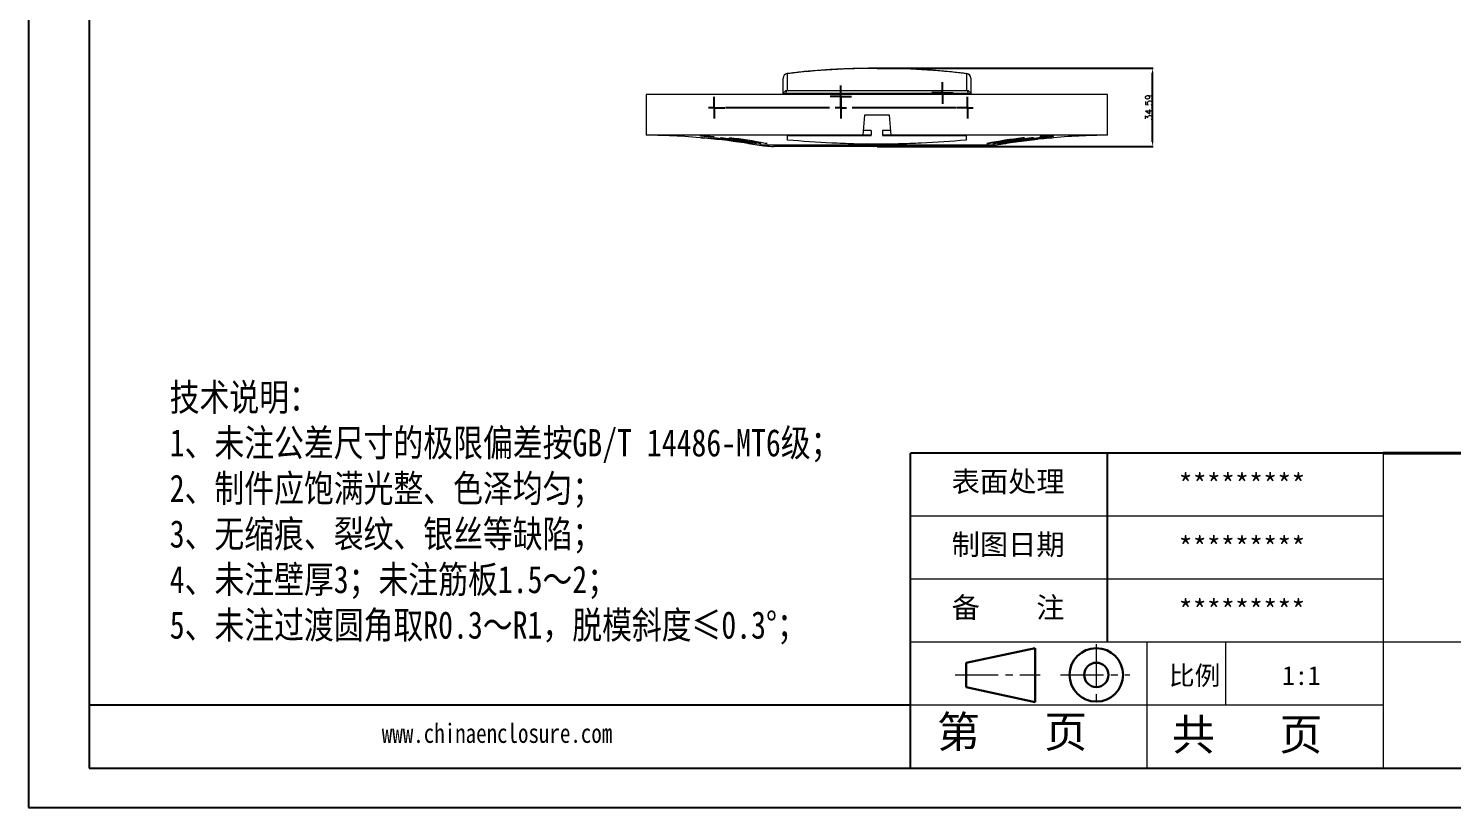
# Model space of a CAD drawing. Header units: inches. Extents: x 725 to 5279, y 573 to 1304.
# Drawn here: x 725 to 1355, y 573 to 918 of the extents above; entities that cross this region are included whole.
import ezdxf

# ---------------------------------------------------------------- set-up
doc = ezdxf.new("R2010")
doc.units = ezdxf.units.IN
doc.linetypes.add('CENTER2', pattern=[28.575, 19.05, -3.175, 3.175, -3.175])
doc.layers.add('10', color=7, linetype='Continuous')
doc.layers.add('文字', color=81, linetype='Continuous')
for name, color, linetype, lineweight in [('粗实线', 7, 'Continuous', 30), ('细实线', 3, 'Continuous', 9), ('细点划线', 2, 'CENTER2', 9)]:
    doc.layers.add(name, color=color, linetype=linetype, lineweight=lineweight)
doc.styles.get("Standard").update_dxf_attribs({"font": 'txt', "bigfont": 'gbcbig.shx'})
doc.styles.add('宋体', font='', dxfattribs={"width": 0.8, "height": 3.5})
doc.styles.get('宋体').set_extended_font_data('SimSun')
doc.dimstyles.new('3', dxfattribs={"dimtxt": 3, "dimasz": 2, "dimexe": 0.18, "dimexo": 0.0625, "dimgap": 0.2, "dimtad": 1, "dimzin": 12, "dimdsep": 46, "dimtxsty": 'Standard', "dimcen": 1, "dimclrd": 3, "dimclre": 3, "dimadec": 0, "dimazin": 0, "dimtfac": 1, "dimtofl": 0, "dimtmove": 0, "dimatfit": 3, "dimfxl": 1, "dimtolj": 1, "dimtzin": 0, "dimarcsym": 0})

# ---------------------------------------------------------------- blocks, each defined once
blk = doc.blocks.new('SW_CENTERMARKSYMBOL_7')
at = {"layer": '10', "color": 0}
for p, q in [((-56, 0), (-58.5, 0)), ((-56, 2.5), (-56, 4.75)), ((-56, 0), (-56, 2.5)), ((-56, 0), (-56, -2.5)), ((-56, 0), (-53.5, 0)), ((-53.5, 0), (-51.25, 0)), ((-5, 0), (-51, 0)), ((0, 0), (-2.5, 0)), ((0, 2.5), (0, 4.75)), ((0, 0), (0, 2.5)), ((0, 0), (0, -2.5)), ((0, 0), (2.5, 0)), ((51, 0), (5, 0)), ((53.5, 0), (51.25, 0)), ((56, 0), (53.5, 0)), ((56, 2.5), (56, 4.75)), ((56, 0), (56, 2.5)), ((56, 0), (56, -2.5)), ((56, 0), (58.5, 0)), ((-56, -2.5), (-56, -4.75)), ((0, -2.5), (0, -4.75)), ((56, -2.5), (56, -4.75))]:
    blk.add_line(p, q, dxfattribs=at)
blk = doc.blocks.new('SW_CENTERMARKSYMBOL_8')
at = {"layer": '10', "color": 0}
for p, q in [((-2.5, 0), (-4.75, 0)), ((0, 0), (-2.5, 0)), ((0, 2.5), (0, 4.75)), ((0, 0), (0, 2.5)), ((0, 0), (0, -2.5)), ((0, 0), (2.5, 0)), ((2.5, 0), (4.75, 0)), ((0, -2.5), (0, -4.75))]:
    blk.add_line(p, q, dxfattribs=at)
blk = doc.blocks.new('SW_CENTERMARKSYMBOL_9')
at = {"layer": '10', "color": 0}
for p, q in [((-2.5, 0), (-4.75, 0)), ((0, 0), (-2.5, 0)), ((0, 2.5), (0, 4.75)), ((0, 0), (0, 2.5)), ((0, 0), (0, -2.5)), ((0, 0), (2.5, 0)), ((2.5, 0), (4.75, 0)), ((0, -2.5), (0, -4.75))]:
    blk.add_line(p, q, dxfattribs=at)
blk = doc.blocks.new('*D133')
at = {"color": 3, "lineweight": -2}
for p, q in [((1100.05, 900.07), (1222.07, 900.07)), ((1221.89, 867.48), (1221.89, 898.07)), ((1100.05, 865.48), (1222.07, 865.48))]:
    blk.add_line(p, q, dxfattribs=at)
at = {"color": 3}
for points in [[(1221.55, 898.07), (1222.22, 898.07), (1221.89, 900.07)], [(1221.55, 867.48), (1222.22, 867.48), (1221.89, 865.48)]]:
    blk.add_solid(points, dxfattribs=at)
at = {"layer": 'Defpoints', "color": 0}
for p in [(1099.99, 900.07), (1221.89, 900.07), (1099.99, 865.48)]:
    blk.add_point(p, dxfattribs=at)
at = {"color": 0, "insert": (1220.19, 882.77), "char_height": 3, "attachment_point": 5, "rotation": 90}
blk.add_mtext('\\A1;34.59', dxfattribs=at)

msp = doc.modelspace()

# ---------------------------------------------------------------- linework, layer by layer
for p, q in [((724.755, 1304.356), (724.755, 572.957)), ((751.522, 1286.941), (751.522, 590.371)), ((724.755, 911.567), (724.755, 572.957)), ((1323.806, 729.685), (1114.835, 729.685)), ((1114.835, 590.371), (1114.835, 729.685)), ((1201.906, 646.097), (1201.906, 729.685)), ((1114.835, 618.234), (751.522, 618.234)), ((751.522, 590.371), (1741.748, 590.371)), ((724.755, 572.957), (1759.162, 572.957)), ((724.755, 572.957), (1203.648, 572.957))]:
    msp.add_line(p, q)
at = {"color": 7, "linetype": 'Continuous', "lineweight": 15}
for p, q in [((1058.489, 888.38), (1058.489, 895.736)), ((1141.489, 895.736), (1141.489, 888.38)), ((997.989, 888.476), (997.989, 870.476)), ((1201.989, 888.476), (997.989, 888.476)), ((1201.989, 870.476), (1201.989, 888.476)), ((1094.489, 879.276), (1093.756, 870.476)), ((1105.489, 879.276), (1094.489, 879.276)), ((1106.222, 870.476), (1105.489, 879.276)), ((1093.756, 870.476), (997.989, 870.476)), ((1023.471, 869.198), (1022.848, 869.264)), ((1023.044, 869.253), (1023.466, 869.208)), ((1060.489, 870.349), (1093.745, 870.349)), ((1093.747, 870.377), (1097.489, 870.377)), ((1097.489, 870.464), (1093.755, 870.464)), ((1097.489, 872.464), (1093.921, 872.464)), ((1097.489, 872.464), (1097.489, 870.464)), ((1102.489, 872.464), (1102.489, 870.464)), ((1106.057, 872.464), (1102.489, 872.464)), ((1106.223, 870.464), (1102.489, 870.464)), ((1102.489, 870.377), (1106.23, 870.377)), ((1201.989, 870.476), (1106.222, 870.476)), ((1106.233, 870.349), (1139.489, 870.349)), ((1176.507, 869.198), (1177.129, 869.264)), ((1176.934, 869.253), (1176.512, 869.208)), ((1043.17, 866.781), (1047.054, 866.158)), ((1054.285, 865.486), (1054.285, 865.476)), ((1099.989, 865.486), (1054.285, 865.486)), ((1145.693, 865.476), (1054.285, 865.476)), ((1145.693, 865.486), (1099.989, 865.486)), ((1145.693, 865.476), (1145.693, 865.486)), ((1152.924, 866.158), (1156.751, 866.773))]:
    msp.add_line(p, q, dxfattribs=at)
at = {"color": 8, "linetype": 'Continuous', "lineweight": 15}
for p, q in [((1059.649, 888.898), (1059.65, 888.476)), ((1140.328, 888.476), (1140.329, 888.898)), ((1031.047, 869.264), (1031.047, 869.297)), ((1034.902, 869.264), (1034.902, 869.3)), ((1165.076, 869.264), (1165.076, 869.3)), ((1168.931, 869.264), (1168.931, 869.297)), ((1047.054, 866.158), (1152.924, 866.158))]:
    msp.add_line(p, q, dxfattribs=at)
at = {"color": 8, "linetype": 'Continuous', "lineweight": 15, "flags": 128}
for points in [[(1060.25, 897.653), (1060.242, 897.719), (1060.242, 897.72)], [(1139.728, 897.653), (1139.736, 897.719), (1139.736, 897.72)]]:
    msp.add_lwpolyline(points, dxfattribs=at)
at = {"color": 7, "linetype": 'Continuous', "lineweight": 15, "flags": 128}
for points in [[(1060.25, 897.653), (1060.249, 896.61), (1060.245, 892.438), (1060.243, 890.296)], [(1139.735, 890.296), (1139.734, 891.339), (1139.73, 895.512), (1139.728, 897.653)], [(1162.761, 867.642), (1165.118, 867.951), (1171.019, 868.646)]]:
    msp.add_lwpolyline(points, dxfattribs=at)
at = {"color": 7, "linetype": 'Continuous', "lineweight": 15}
for centre, radius, start, end in [((1060.489, 895.736), 2, 97.106547, 180), ((1060.445, 895.706), 1.956, 95.724649, 179.133064), ((1139.533, 895.706), 1.956, 0.866936, 84.275351), ((1139.489, 895.736), 2, 0, 82.893453), ((1061.698, 888.853), 2.049, 135.230127, 178.752832), ((1138.28, 888.853), 2.049, 1.247168, 44.769873), ((994.758, 552.828), 317.664, 84.508261, 89.417238), ((1205.22, 552.828), 317.664, 90.582762, 95.182113), ((1055.285, 915.476), 50, 260.524454, 268.854008), ((1144.693, 915.476), 50, 271.145992, 279.475546)]:
    msp.add_arc(centre, radius, start, end, dxfattribs=at)
at = {"color": 8, "linetype": 'Continuous', "lineweight": 15}
for centre, radius, start, end in [((1060.446, 888.348), 1.959, 95.95142, 176.258431), ((1059.697, 887.039), 1.859, 91.485967, 129.408434), ((1139.532, 888.348), 1.959, 3.741569, 84.04858), ((1140.378, 887.3), 1.599, 47.356203, 91.749396)]:
    msp.add_arc(centre, radius, start, end, dxfattribs=at)
at = {"color": 7, "linetype": 'Continuous', "lineweight": 15}
for points, knots in [([(1139.728, 897.654), (1137.747, 897.89), (1133.501, 898.397), (1127.091, 899.012), (1120.434, 899.494), (1113.447, 899.833), (1105.998, 900.045), (1098.137, 900.09), (1090.223, 899.958), (1082.305, 899.653), (1074.521, 899.166), (1067.173, 898.538), (1062.46, 897.978), (1060.243, 897.714)], [0, 0, 0, 0, 0.0751087, 0.1610347, 0.2424097, 0.3263686, 0.4243922, 0.5229908, 0.6223127, 0.7223861, 0.8213007, 0.9159364, 1, 1, 1, 1]), ([(1139.728, 897.653), (1136.432, 898.064), (1133.13, 898.412), (1126.516, 899.001), (1123.204, 899.241), (1113.258, 899.812), (1106.624, 899.996), (1093.35, 899.996), (1086.706, 899.811), (1073.454, 899.05), (1066.843, 898.475), (1060.25, 897.653)], [0, 0, 0, 0, 0.125, 0.125, 0.25, 0.25, 0.5, 0.5, 0.75, 0.75, 1, 1, 1, 1]), ([(1140.329, 888.898), (1137.172, 888.891), (1133.959, 888.885), (1127.422, 888.876), (1124.098, 888.872), (1119.03, 888.868), (1117.327, 888.866), (1114.752, 888.865), (1113.889, 888.864), (1112.158, 888.863), (1111.288, 888.863), (1106.942, 888.861), (1103.474, 888.86), (1096.554, 888.86), (1093.103, 888.861), (1087.939, 888.863), (1086.219, 888.864), (1083.644, 888.866), (1082.786, 888.866), (1081.071, 888.868), (1080.213, 888.868), (1075.946, 888.872), (1072.597, 888.876), (1066.027, 888.885), (1062.806, 888.891), (1059.649, 888.898)], [0, 0, 0, 0, 0.125, 0.125, 0.25, 0.25, 0.3125, 0.3125, 0.34375, 0.34375, 0.375, 0.375, 0.5, 0.5, 0.625, 0.625, 0.6875, 0.6875, 0.71875, 0.71875, 0.75, 0.75, 0.875, 0.875, 1, 1, 1, 1]), ([(1060.243, 890.296), (1063.356, 890.292), (1066.532, 890.289), (1073.007, 890.284), (1076.307, 890.282), (1080.51, 890.279), (1081.355, 890.279), (1083.044, 890.278), (1083.889, 890.278), (1086.426, 890.277), (1088.12, 890.276), (1093.206, 890.275), (1096.606, 890.275), (1103.421, 890.275), (1106.837, 890.275), (1111.117, 890.276), (1111.974, 890.276), (1113.679, 890.277), (1114.528, 890.277), (1117.065, 890.278), (1118.743, 890.279), (1123.736, 890.282), (1127.011, 890.284), (1133.454, 890.289), (1136.622, 890.292), (1139.735, 890.296)], [0, 0, 0, 0, 0.125, 0.125, 0.25, 0.25, 0.28125, 0.28125, 0.3125, 0.3125, 0.375, 0.375, 0.5, 0.5, 0.625, 0.625, 0.65625, 0.65625, 0.6875, 0.6875, 0.75, 0.75, 0.875, 0.875, 1, 1, 1, 1]), ([(1022.771, 870.108), (1023.013, 870.104), (1023.287, 870.097), (1023.902, 870.078), (1024.225, 870.067), (1024.902, 870.038), (1025.238, 870.022), (1025.901, 869.987), (1026.21, 869.968), (1026.785, 869.928), (1027.034, 869.908), (1027.456, 869.868), (1027.617, 869.85), (1027.838, 869.816), (1027.893, 869.802), (1027.888, 869.778), (1027.83, 869.77), (1027.6, 869.762), (1027.435, 869.762), (1027.005, 869.769), (1026.752, 869.777), (1026.172, 869.799), (1025.86, 869.813), (1025.195, 869.846), (1024.859, 869.865), (1024.184, 869.904), (1023.862, 869.924), (1023.253, 869.964), (1022.981, 869.983), (1022.506, 870.019), (1022.315, 870.035), (1022.027, 870.064), (1021.938, 870.076), (1021.905, 870.086)], [0, 0, 0, 0, 0.0625, 0.0625, 0.125, 0.125, 0.1875, 0.1875, 0.25, 0.25, 0.3125, 0.3125, 0.375, 0.375, 0.4375, 0.4375, 0.5, 0.5, 0.5625, 0.5625, 0.625, 0.625, 0.6875, 0.6875, 0.75, 0.75, 0.8125, 0.8125, 0.875, 0.875, 0.9375, 0.9375, 1, 1, 1, 1]), ([(1021.926, 870.092), (1021.929, 870.098), (1021.936, 870.112), (1022.274, 870.115), (1022.633, 870.11), (1022.771, 870.108)], [0, 0, 0, 0, 0.3041088, 0.7323388, 1, 1, 1, 1]), ([(1022.848, 869.264), (1022.719, 869.275), (1022.603, 869.286), (1022.458, 869.3), (1022.43, 869.303), (1022.481, 869.3), (1022.559, 869.294), (1022.778, 869.276), (1022.914, 869.265), (1023.044, 869.253)], [0, 0, 0, 0, 0.25, 0.25, 0.5, 0.5, 0.75, 0.75, 1, 1, 1, 1]), ([(1023.42, 869.301), (1023.418, 869.301), (1023.415, 869.303), (1023.471, 869.3), (1023.577, 869.293), (1023.724, 869.282), (1023.892, 869.268), (1024.003, 869.258), (1024.059, 869.253)], [0, 0, 0, 0, 0.0946454, 0.2747814, 0.4555674, 0.6369651, 0.8185971, 1, 1, 1, 1]), ([(1023.419, 869.3), (1023.434, 869.297), (1023.475, 869.292), (1023.597, 869.28), (1023.678, 869.272), (1023.766, 869.264)], [0, 0, 0, 0, 0.5, 0.5, 1, 1, 1, 1]), ([(1025.152, 869.3), (1025.151, 869.301), (1025.147, 869.303), (1025.203, 869.301), (1025.308, 869.296), (1025.454, 869.286), (1025.62, 869.273), (1025.752, 869.261), (1025.821, 869.255), (1025.838, 869.253)], [0, 0, 0, 0, 0.0900162, 0.2606186, 0.4310917, 0.6018358, 0.773132, 0.9450544, 1, 1, 1, 1]), ([(1027.629, 869.299), (1027.631, 869.3), (1027.636, 869.303), (1027.71, 869.301), (1027.829, 869.296), (1027.983, 869.286), (1028.152, 869.273), (1028.282, 869.261), (1028.348, 869.255), (1028.364, 869.253)], [0, 0, 0, 0, 0.1342989, 0.2966153, 0.4588138, 0.6212616, 0.7842468, 0.9478207, 1, 1, 1, 1]), ([(1030.832, 869.297), (1030.831, 869.297), (1030.822, 869.3), (1030.859, 869.302), (1030.943, 869.302), (1031.076, 869.296), (1031.236, 869.286), (1031.406, 869.273), (1031.533, 869.261), (1031.595, 869.255), (1031.61, 869.253)], [0, 0, 0, 0, 0.0188575, 0.1741508, 0.3290061, 0.4837502, 0.6387329, 0.7942224, 0.9502738, 1, 1, 1, 1]), ([(1034.73, 869.295), (1034.728, 869.296), (1034.723, 869.3), (1034.773, 869.302), (1034.873, 869.302), (1035.016, 869.296), (1035.181, 869.286), (1035.351, 869.273), (1035.472, 869.261), (1035.53, 869.255), (1035.545, 869.253)], [0, 0, 0, 0, 0.0623216, 0.2107415, 0.3587443, 0.506639, 0.6547637, 0.8033685, 0.9525154, 1, 1, 1, 1]), ([(1060.489, 868.23), (1060.489, 868.753), (1060.489, 869.211), (1060.489, 869.593), (1060.489, 869.615), (1060.489, 869.659), (1060.489, 869.724), (1060.489, 869.867), (1060.489, 869.975), (1060.489, 870.171), (1060.489, 870.274), (1060.489, 870.349)], [0, 0, 0, 0, 0.5, 0.5, 0.53125, 0.53125, 0.5625, 0.625, 0.75, 0.75, 1, 1, 1, 1]), ([(1097.489, 870.377), (1097.489, 870.387), (1097.489, 870.401), (1097.489, 870.413), (1097.489, 870.421), (1097.489, 870.425), (1097.489, 870.443), (1097.489, 870.454), (1097.489, 870.464)], [0, 0, 0, 0, 0.25, 0.375, 0.375, 0.5, 0.5, 1, 1, 1, 1]), ([(1139.489, 870.349), (1139.489, 870.273), (1139.489, 870.169), (1139.489, 869.97), (1139.489, 869.897), (1139.489, 869.777), (1139.489, 869.715), (1139.489, 869.649), (1139.489, 869.616), (1139.489, 869.605), (1139.489, 869.583), (1139.489, 869.572), (1139.489, 869.202), (1139.489, 868.749), (1139.489, 868.23)], [0, 0, 0, 0, 0.25, 0.25, 0.375, 0.375, 0.4375, 0.46875, 0.46875, 0.484375, 0.484375, 0.5, 0.5, 1, 1, 1, 1]), ([(1165.248, 869.295), (1165.249, 869.296), (1165.255, 869.3), (1165.205, 869.302), (1165.105, 869.302), (1164.962, 869.296), (1164.797, 869.286), (1164.627, 869.273), (1164.506, 869.261), (1164.447, 869.255), (1164.433, 869.253)], [0, 0, 0, 0, 0.0623216, 0.2107415, 0.3587443, 0.506639, 0.6547637, 0.8033685, 0.9525154, 1, 1, 1, 1]), ([(1169.146, 869.297), (1169.147, 869.297), (1169.156, 869.3), (1169.119, 869.302), (1169.035, 869.302), (1168.902, 869.296), (1168.742, 869.286), (1168.572, 869.273), (1168.445, 869.261), (1168.383, 869.255), (1168.368, 869.253)], [0, 0, 0, 0, 0.0188575, 0.1741508, 0.3290061, 0.4837502, 0.6387329, 0.7942224, 0.9502738, 1, 1, 1, 1]), ([(1172.349, 869.299), (1172.347, 869.3), (1172.342, 869.303), (1172.268, 869.301), (1172.149, 869.296), (1171.995, 869.286), (1171.826, 869.273), (1171.696, 869.261), (1171.63, 869.255), (1171.614, 869.253)], [0, 0, 0, 0, 0.1342989, 0.2966153, 0.4588138, 0.6212616, 0.7842468, 0.9478207, 1, 1, 1, 1]), ([(1172.964, 869.909), (1173.103, 869.92), (1173.255, 869.932), (1173.579, 869.955), (1173.754, 869.966), (1174.117, 869.988), (1174.304, 869.999), (1174.688, 870.019), (1174.887, 870.029), (1175.278, 870.047), (1175.473, 870.055), (1175.86, 870.07), (1176.05, 870.077), (1176.411, 870.089), (1176.586, 870.094), (1176.914, 870.102), (1177.066, 870.106), (1177.343, 870.11), (1177.47, 870.112), (1177.689, 870.113), (1177.781, 870.113), (1177.933, 870.111), (1177.991, 870.108), (1178.067, 870.102), (1178.087, 870.099), (1178.088, 870.089), (1178.068, 870.083), (1177.993, 870.071), (1177.935, 870.063), (1177.785, 870.047), (1177.693, 870.039), (1177.476, 870.02), (1177.349, 870.01), (1177.073, 869.989), (1176.922, 869.978), (1176.595, 869.955), (1176.42, 869.944), (1176.06, 869.921), (1175.872, 869.909), (1175.484, 869.886), (1175.29, 869.875), (1174.899, 869.853), (1174.7, 869.842), (1174.315, 869.823), (1174.128, 869.814), (1173.765, 869.798), (1173.589, 869.79), (1173.263, 869.778), (1173.111, 869.774), (1172.831, 869.766), (1172.706, 869.764), (1172.488, 869.762), (1172.394, 869.763), (1172.242, 869.766), (1172.185, 869.769), (1172.108, 869.778), (1172.088, 869.784), (1172.087, 869.797), (1172.106, 869.805), (1172.182, 869.822), (1172.239, 869.832), (1172.462, 869.862), (1172.684, 869.885), (1172.964, 869.909)], [0, 0, 0, 0, 0.03125, 0.03125, 0.0625, 0.0625, 0.09375, 0.09375, 0.125, 0.125, 0.15625, 0.15625, 0.1875, 0.1875, 0.21875, 0.21875, 0.25, 0.25, 0.28125, 0.28125, 0.3125, 0.3125, 0.34375, 0.34375, 0.375, 0.375, 0.40625, 0.40625, 0.4375, 0.4375, 0.46875, 0.46875, 0.5, 0.5, 0.53125, 0.53125, 0.5625, 0.5625, 0.59375, 0.59375, 0.625, 0.625, 0.65625, 0.65625, 0.6875, 0.6875, 0.71875, 0.71875, 0.75, 0.75, 0.78125, 0.78125, 0.8125, 0.8125, 0.84375, 0.84375, 0.875, 0.875, 0.90625, 0.90625, 0.9375, 0.9375, 1, 1, 1, 1]), ([(1174.826, 869.3), (1174.827, 869.301), (1174.831, 869.303), (1174.775, 869.301), (1174.67, 869.296), (1174.524, 869.286), (1174.358, 869.273), (1174.226, 869.261), (1174.156, 869.255), (1174.14, 869.253)], [0, 0, 0, 0, 0.0900162, 0.2606186, 0.4310917, 0.6018358, 0.773132, 0.9450544, 1, 1, 1, 1]), ([(1176.558, 869.301), (1176.559, 869.301), (1176.563, 869.303), (1176.507, 869.3), (1176.401, 869.293), (1176.254, 869.282), (1176.086, 869.268), (1175.975, 869.258), (1175.919, 869.253)], [0, 0, 0, 0, 0.0946454, 0.2747814, 0.4555674, 0.6369651, 0.8185971, 1, 1, 1, 1]), ([(1176.559, 869.3), (1176.544, 869.297), (1176.503, 869.292), (1176.381, 869.28), (1176.3, 869.272), (1176.211, 869.264)], [0, 0, 0, 0, 0.5, 0.5, 1, 1, 1, 1]), ([(1177.129, 869.264), (1177.259, 869.275), (1177.375, 869.286), (1177.52, 869.3), (1177.548, 869.303), (1177.497, 869.3), (1177.419, 869.294), (1177.2, 869.276), (1177.064, 869.265), (1176.934, 869.253)], [0, 0, 0, 0, 0.25, 0.25, 0.5, 0.5, 0.75, 0.75, 1, 1, 1, 1]), ([(1043.528, 866.73), (1043.49, 866.735), (1043.408, 866.747), (1043.199, 866.779), (1043.074, 866.798), (1042.955, 866.817)], [0, 0, 0, 0, 0.5, 0.5, 1, 1, 1, 1]), ([(1043.15, 866.792), (1043.204, 866.783), (1043.312, 866.766), (1043.444, 866.745), (1043.526, 866.732), (1043.56, 866.726), (1043.551, 866.727), (1043.551, 866.727)], [0, 0, 0, 0, 0.24698, 0.495512, 0.7422609, 0.9861086, 1, 1, 1, 1]), ([(1043.371, 866.817), (1043.507, 866.795), (1043.658, 866.772), (1043.898, 866.738), (1043.986, 866.727), (1044.01, 866.727)], [0, 0, 0, 0, 0.5, 0.5, 1, 1, 1, 1]), ([(1043.663, 866.792), (1043.68, 866.789), (1043.749, 866.778), (1043.86, 866.759), (1043.962, 866.741), (1044.015, 866.73), (1044.011, 866.729), (1044.01, 866.728)], [0, 0, 0, 0, 0.0832627, 0.348089, 0.609982, 0.8701649, 1, 1, 1, 1]), ([(1045.042, 866.727), (1045.014, 866.726), (1044.917, 866.736), (1044.656, 866.77), (1044.494, 866.794), (1044.357, 866.817)], [0, 0, 0, 0, 0.5, 0.5, 1, 1, 1, 1]), ([(1044.743, 866.792), (1044.793, 866.783), (1044.894, 866.766), (1044.996, 866.746), (1045.049, 866.733), (1045.045, 866.73), (1045.043, 866.73)], [0, 0, 0, 0, 0.2898224, 0.5806023, 0.8692856, 1, 1, 1, 1]), ([(1046.621, 866.727), (1046.579, 866.726), (1046.469, 866.736), (1046.195, 866.77), (1046.034, 866.794), (1045.902, 866.817)], [0, 0, 0, 0, 0.5, 0.5, 1, 1, 1, 1]), ([(1046.38, 866.792), (1046.427, 866.783), (1046.521, 866.766), (1046.608, 866.746), (1046.647, 866.734), (1046.638, 866.732), (1046.637, 866.731)], [0, 0, 0, 0, 0.3170054, 0.6348734, 0.9504472, 1, 1, 1, 1]), ([(1048.555, 866.792), (1048.664, 866.772), (1048.74, 866.753), (1048.789, 866.729), (1048.761, 866.724), (1048.613, 866.731), (1048.495, 866.743), (1048.236, 866.776), (1048.101, 866.797), (1047.992, 866.817)], [0, 0, 0, 0, 0.25, 0.25, 0.5, 0.5, 0.75, 0.75, 1, 1, 1, 1]), ([(1051.248, 866.792), (1051.349, 866.772), (1051.413, 866.753), (1051.437, 866.729), (1051.394, 866.724), (1051.225, 866.731), (1051.1, 866.743), (1050.838, 866.776), (1050.706, 866.797), (1050.606, 866.817)], [0, 0, 0, 0, 0.25, 0.25, 0.5, 0.5, 0.75, 0.75, 1, 1, 1, 1]), ([(1139.489, 868.23), (1132.827, 867.761), (1126.164, 867.295), (1116.162, 866.789), (1112.826, 866.652), (1107.819, 866.516), (1106.149, 866.482), (1103.644, 866.449), (1102.808, 866.441), (1101.555, 866.433), (1100.929, 866.431), (1100.302, 866.43), (1099.884, 866.43), (1099.683, 866.43), (1096.223, 866.435), (1092.969, 866.488), (1086.465, 866.679), (1083.215, 866.816), (1073.47, 867.319), (1066.979, 867.773), (1060.489, 868.23)], [0, 0, 0, 0, 0.25, 0.25, 0.375, 0.375, 0.4375, 0.4375, 0.46875, 0.46875, 0.484375, 0.4921875, 0.4921875, 0.5, 0.5, 0.625, 0.625, 0.75, 0.75, 1, 1, 1, 1]), ([(1148.729, 866.792), (1148.629, 866.772), (1148.564, 866.753), (1148.541, 866.729), (1148.584, 866.724), (1148.753, 866.731), (1148.877, 866.743), (1149.14, 866.776), (1149.272, 866.797), (1149.372, 866.817)], [0, 0, 0, 0, 0.25, 0.25, 0.5, 0.5, 0.75, 0.75, 1, 1, 1, 1]), ([(1151.423, 866.792), (1151.314, 866.772), (1151.238, 866.753), (1151.188, 866.729), (1151.217, 866.724), (1151.365, 866.731), (1151.483, 866.743), (1151.742, 866.776), (1151.877, 866.797), (1151.986, 866.817)], [0, 0, 0, 0, 0.25, 0.25, 0.5, 0.5, 0.75, 0.75, 1, 1, 1, 1]), ([(1153.598, 866.792), (1153.551, 866.783), (1153.457, 866.766), (1153.37, 866.746), (1153.331, 866.734), (1153.34, 866.732), (1153.341, 866.731)], [0, 0, 0, 0, 0.3170054, 0.6348734, 0.9504472, 1, 1, 1, 1]), ([(1153.357, 866.727), (1153.399, 866.726), (1153.509, 866.736), (1153.783, 866.77), (1153.944, 866.794), (1154.076, 866.817)], [0, 0, 0, 0, 0.5, 0.5, 1, 1, 1, 1]), ([(1155.235, 866.792), (1155.185, 866.783), (1155.084, 866.766), (1154.982, 866.746), (1154.928, 866.733), (1154.933, 866.73), (1154.935, 866.73)], [0, 0, 0, 0, 0.2898224, 0.5806023, 0.8692856, 1, 1, 1, 1]), ([(1154.936, 866.727), (1154.964, 866.726), (1155.061, 866.736), (1155.322, 866.77), (1155.484, 866.794), (1155.621, 866.817)], [0, 0, 0, 0, 0.5, 0.5, 1, 1, 1, 1]), ([(1156.315, 866.792), (1156.298, 866.789), (1156.229, 866.778), (1156.118, 866.759), (1156.016, 866.741), (1155.963, 866.73), (1155.967, 866.729), (1155.968, 866.728)], [0, 0, 0, 0, 0.0832627, 0.348089, 0.609982, 0.8701649, 1, 1, 1, 1]), ([(1156.607, 866.817), (1156.471, 866.795), (1156.32, 866.772), (1156.079, 866.738), (1155.992, 866.727), (1155.968, 866.727)], [0, 0, 0, 0, 0.5, 0.5, 1, 1, 1, 1]), ([(1156.828, 866.792), (1156.774, 866.783), (1156.666, 866.766), (1156.534, 866.745), (1156.452, 866.732), (1156.418, 866.726), (1156.427, 866.727), (1156.427, 866.727)], [0, 0, 0, 0, 0.24698, 0.495512, 0.7422609, 0.9861086, 1, 1, 1, 1]), ([(1156.45, 866.73), (1156.488, 866.735), (1156.569, 866.747), (1156.779, 866.779), (1156.904, 866.798), (1157.023, 866.817)], [0, 0, 0, 0, 0.5, 0.5, 1, 1, 1, 1])]:
    msp.add_open_spline(points, degree=3, knots=knots, dxfattribs=at)
for points in [[(1043.371, 866.817), (1036.86, 867.846), (1030.326, 868.664), (1023.766, 869.264)], [(1024.059, 869.253), (1030.619, 868.649), (1037.153, 867.827), (1043.663, 866.792)], [(1025.452, 869.264), (1025.294, 869.279), (1025.178, 869.292), (1025.151, 869.298)], [(1044.357, 866.817), (1038.078, 867.846), (1031.777, 868.664), (1025.452, 869.264)], [(1025.838, 869.253), (1032.164, 868.649), (1038.465, 867.827), (1044.743, 866.792)], [(1027.887, 869.264), (1027.737, 869.279), (1027.636, 869.292), (1027.626, 869.298)], [(1045.902, 866.817), (1039.92, 867.846), (1033.914, 868.664), (1027.887, 869.264)], [(1028.364, 869.253), (1034.392, 868.649), (1040.397, 867.827), (1046.38, 866.792)], [(1031.047, 869.264), (1030.953, 869.274), (1030.884, 869.283), (1030.851, 869.29)], [(1047.992, 866.817), (1042.365, 867.846), (1036.717, 868.664), (1031.047, 869.264)], [(1031.61, 869.253), (1037.28, 868.649), (1042.928, 867.827), (1048.555, 866.792)], [(1034.902, 869.264), (1034.815, 869.274), (1034.755, 869.283), (1034.733, 869.29)], [(1050.606, 866.817), (1045.391, 867.846), (1040.156, 868.664), (1034.902, 869.264)], [(1035.545, 869.253), (1040.799, 868.649), (1046.034, 867.827), (1051.248, 866.792)], [(1093.756, 870.476), (1093.755, 870.472), (1093.755, 870.468), (1093.755, 870.464)], [(1106.223, 870.464), (1106.223, 870.468), (1106.223, 870.472), (1106.222, 870.476)], [(1164.433, 869.253), (1159.179, 868.649), (1153.944, 867.827), (1148.729, 866.792)], [(1149.372, 866.817), (1154.587, 867.846), (1159.822, 868.664), (1165.076, 869.264)], [(1168.368, 869.253), (1162.698, 868.649), (1157.05, 867.827), (1151.423, 866.792)], [(1151.986, 866.817), (1157.613, 867.846), (1163.261, 868.664), (1168.931, 869.264)], [(1171.614, 869.253), (1165.586, 868.649), (1159.581, 867.827), (1153.598, 866.792)], [(1154.076, 866.817), (1160.058, 867.846), (1166.063, 868.664), (1172.091, 869.264)], [(1174.14, 869.253), (1167.814, 868.649), (1161.512, 867.827), (1155.235, 866.792)], [(1155.621, 866.817), (1161.899, 867.846), (1168.201, 868.664), (1174.526, 869.264)], [(1175.919, 869.253), (1169.359, 868.649), (1162.825, 867.827), (1156.315, 866.792)], [(1156.607, 866.817), (1163.118, 867.846), (1169.652, 868.664), (1176.211, 869.264)], [(1165.076, 869.264), (1165.163, 869.274), (1165.223, 869.283), (1165.245, 869.29)], [(1168.931, 869.264), (1169.025, 869.274), (1169.094, 869.283), (1169.127, 869.29)], [(1172.091, 869.264), (1172.241, 869.279), (1172.342, 869.292), (1172.352, 869.298)], [(1174.526, 869.264), (1174.683, 869.279), (1174.799, 869.292), (1174.827, 869.298)]]:
    msp.add_open_spline(points, degree=3, dxfattribs=at)
at = {"layer": '粗实线', "color": 7, "lineweight": 40}
msp.add_line((1741.748, 729.685), (1323.806, 729.685), dxfattribs=at)
at = {"layer": '粗实线', "color": 7}
for p, q in [((1169.902, 643.49), (1139.458, 637.037)), ((1169.902, 643.49), (1169.902, 619.63)), ((1139.458, 637.037), (1139.458, 626.27)), ((1139.458, 626.27), (1169.902, 619.63))]:
    msp.add_line(p, q, dxfattribs=at)
for radius in [11.836, 5.383]:
    msp.add_circle((1196.998, 631.654), radius, dxfattribs=at)
at = {"layer": '细实线', "color": 7}
for p, q in [((1323.806, 729.685), (1323.806, 590.371)), ((1323.806, 701.822), (1114.835, 701.822)), ((1323.806, 673.959), (1114.835, 673.959)), ((1741.748, 646.097), (1114.835, 646.097)), ((1219.32, 646.097), (1219.32, 590.371)), ((1254.149, 646.097), (1254.149, 618.234)), ((1323.806, 618.234), (1114.835, 618.234))]:
    msp.add_line(p, q, dxfattribs=at)
at = {"layer": '细点划线', "color": 7}
for p, q in [((1196.998, 645.279), (1196.998, 618.234)), ((1134.604, 631.654), (1172.234, 631.654)), ((1181.168, 631.654), (1211.759, 631.654))]:
    msp.add_line(p, q, dxfattribs=at)

# ---------------------------------------------------------------- block references
at = {"color": 7, "linetype": 'Continuous', "lineweight": 0}
for name, p in [('SW_CENTERMARKSYMBOL_8', (1083.989, 887.631)), ('SW_CENTERMARKSYMBOL_9', (1128.989, 889.131)), ('SW_CENTERMARKSYMBOL_7', (1083.989, 882.631))]:
    msp.add_blockref(name, p, dxfattribs=at)

# ---------------------------------------------------------------- texts
at = {"char_height": 9.16316, "width": 5207.88331, "attachment_point": 1}
for s, insert in [('{\\fSimHei|b0|i0|c134|p49;表面处理}', (1133.007, 721.778)), ('{\\fSimHei|b0|i0|c134|p49;*********}', (1233.367, 720.599)), ('{\\fSimHei|b0|i0|c134|p49;制图日期}', (1133.007, 693.915)), ('{\\fSimHei|b0|i0|c134|p49;*********}', (1233.367, 692.737)), ('{\\fSimHei|b0|i0|c134|p49;备    注}', (1133.007, 666.052)), ('{\\fSimHei|b0|i0|c134|p49;*********}', (1233.367, 664.874))]:
    msp.add_mtext(s, dxfattribs=dict(at, insert=insert))
at = {"layer": '文字', "color": 0, "attachment_point": 1, "style": '宋体'}
for s, insert, char_height, width in [('{\\H1.111x;技术说明：\\P1、未注公差尺寸的极限偏差按GB/T 14486-MT6级；\\P2、制件应饱满光整、色泽均匀；\\P3、无缩痕、裂纹、银丝等缺陷；\\P4、未注壁厚3；未注筋板1.5～2；\\P5、未注过渡圆角取R0.3～R1，脱模斜度≤0.3%%D；}', (787.208, 760.562), 10.88391, 396.42862), ('www.chinaenclosure.com', (881.007, 610.08), 8.51364, 149.57645)]:
    msp.add_mtext(s, dxfattribs=dict(at, insert=insert, char_height=char_height, width=width))
at = {"layer": '细实线', "color": 7, "attachment_point": 1}
for s, insert, char_height, width in [('{\\fSimSun|b0|i0|c134|p54;比例}', (1229.072, 635.544), 8.35884, 36.69273), ('{\\fSimSun|b0|i0|c134|p54;1:1}', (1279.139, 635.544), 8.35884, 36.69273), ('{\\fSimSun|b0|i0|c134|p54;第   页}', (1126.558, 613.445), 13.93141, 104.48555), ('{\\fSimSun|b0|i0|c134|p54; 共   页}', (1221.025, 612.261), 13.93141, 104.48555)]:
    msp.add_mtext(s, dxfattribs=dict(at, insert=insert, char_height=char_height, width=width))

# ---------------------------------------------------------------- dimensions: what is measured, and where the dimension line sits
dim = msp.add_linear_dim(base=(1221.887, 900.066), p1=(1099.989, 865.476), p2=(1099.988, 900.066), angle=90, dimstyle='3')
dim.commit()
dim.dimension.update_dxf_attribs({"geometry": '*D133', "text_midpoint": (1220.187, 882.771)})

doc.saveas('drawing.dxf')
